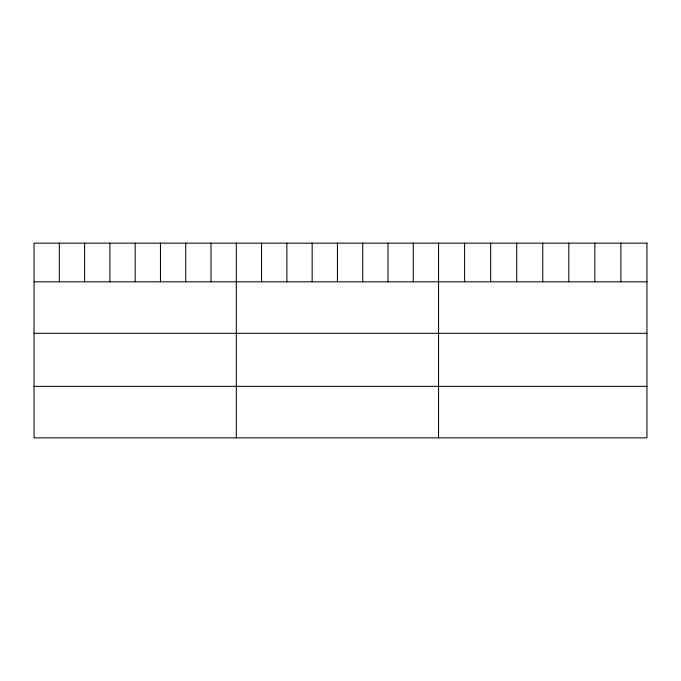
<?xml version="1.0" encoding="UTF-8"?>
<svg xmlns="http://www.w3.org/2000/svg" width="681" height="681" viewBox="0 0 681 681"><rect width="100%" height="100%" fill="white"/><g stroke="black" fill="none" stroke-linecap="round" stroke-linejoin="round"><path stroke-width="1.02" d="M34.05 281.815L646.95 281.815M34.05 333.307L646.95 333.307M34.05 386.357L646.95 386.357M620.902 243.151L620.902 281.815M594.853 243.151L594.853 281.815M568.805 243.151L568.805 281.815M542.757 243.151L542.757 281.815M516.709 243.151L516.709 281.815M490.66 243.151L490.66 281.815M464.612 243.151L464.612 281.815M438.564 243.151L438.564 437.849M413.282 243.151L413.282 281.815M388 243.151L388 281.815M362.718 243.151L362.718 281.815M337.435 243.151L337.435 281.815M312.153 243.151L312.153 281.815M286.871 243.151L286.871 281.815M261.589 243.151L261.589 281.815M236.307 243.151L236.307 437.849M211.025 243.151L211.025 281.815M185.743 243.151L185.743 281.815M160.461 243.151L160.461 281.815M135.179 243.151L135.179 281.815M109.896 243.151L109.896 281.815M84.614 243.151L84.614 281.815M59.332 243.151L59.332 281.815M646.95 243.151L34.05 243.151L34.05 437.849L646.95 437.849L646.95 243.151"/></g></svg>
